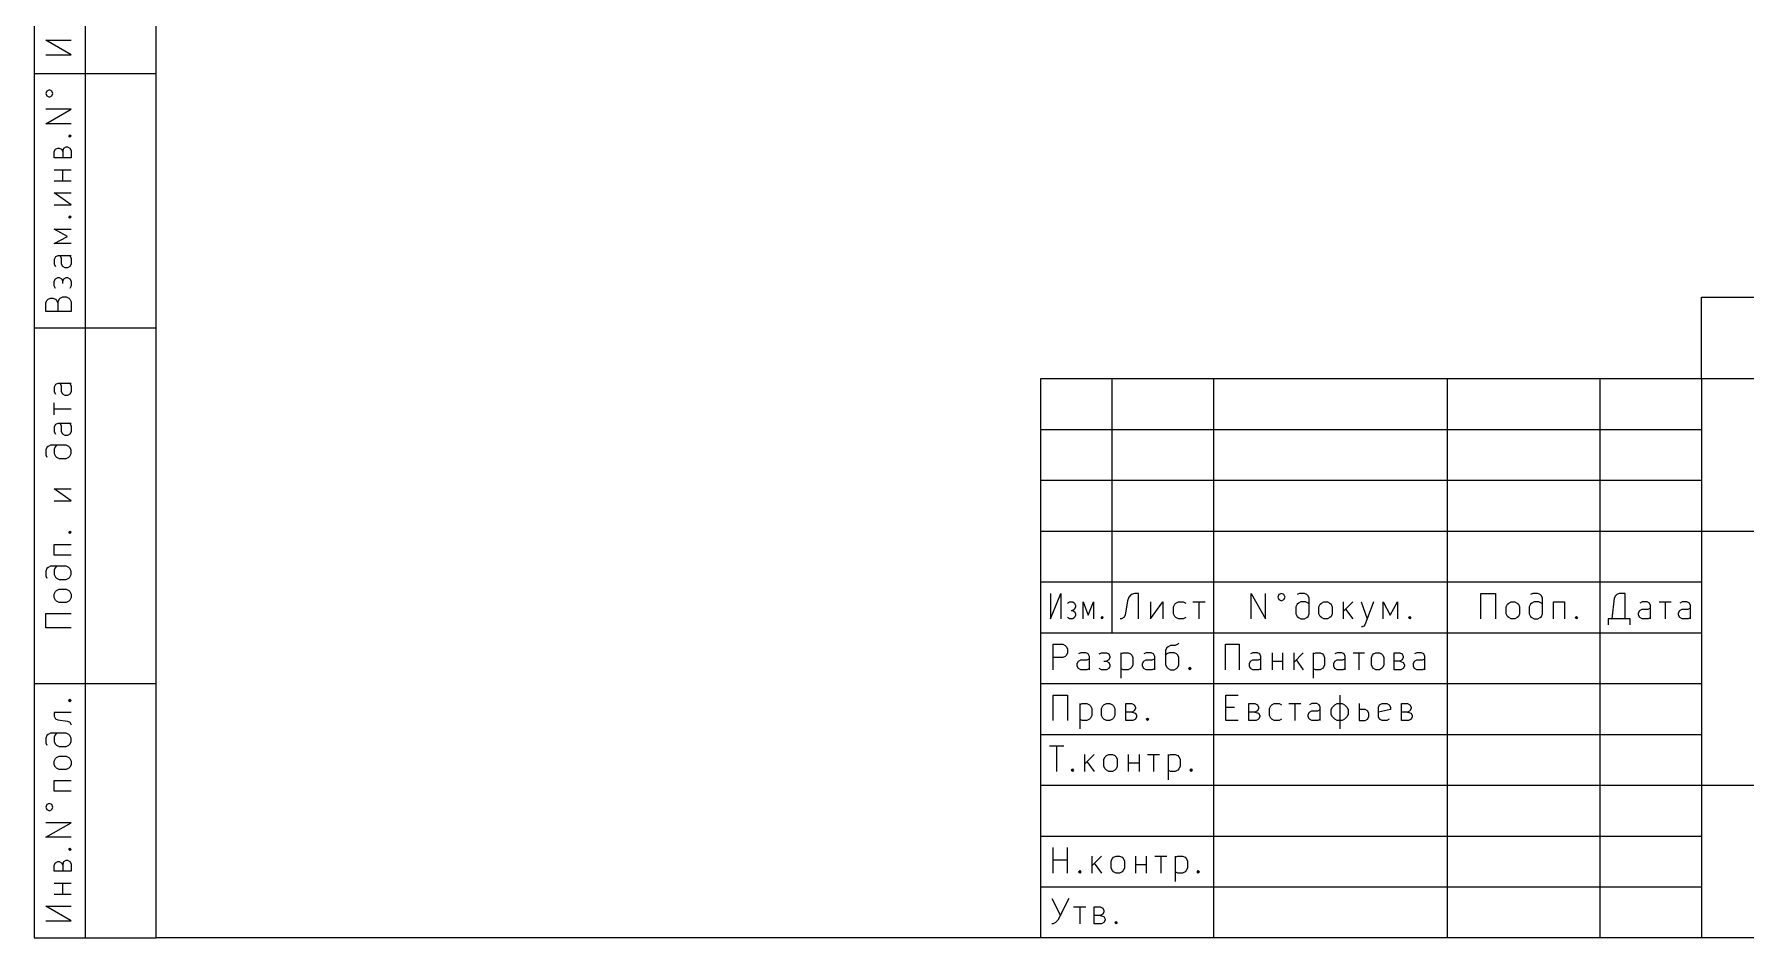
# Model space of a CAD drawing. Extents: x 0.3 to 11.5, y -8.2 to 3.2.
# Drawn here: x 0.31 to 6.94, y -8.07 to -4.57 of the extents above; entities that cross this region are included whole.
import ezdxf

# ---------------------------------------------------------------- set-up
doc = ezdxf.new("R2010")
doc.units = 0
doc.header["$MEASUREMENT"] = 0
doc.layers.add('BLACK', color=7, linetype='CONTINUOUS')

msp = doc.modelspace()

# ---------------------------------------------------------------- linework, layer by layer
at = {"layer": 'BLACK', "linetype": 'CONTINUOUS'}
for p, q in [((0.787402, -8.07115), (0.787402, -0.19685)), ((0.314961, -2.36249), (0.314961, -8.07115)), ((0.511811, -2.36249), (0.511811, -8.07115)), ((0.457911, -4.65205), (0.359486, -4.5958)), ((0.359486, -4.5958), (0.457911, -4.5958)), ((0.359486, -4.65205), (0.457911, -4.65205)), ((0.314961, -4.72469), (0.787402, -4.72469)), ((0.364173, -4.79265), (0.359486, -4.80203)), ((0.359486, -4.80203), (0.364173, -4.8114)), ((0.373547, -4.78797), (0.364173, -4.79265)), ((0.364173, -4.8114), (0.373547, -4.81609)), ((0.382921, -4.79265), (0.373547, -4.78797)), ((0.373547, -4.81609), (0.382921, -4.8114)), ((0.387608, -4.80203), (0.382921, -4.79265)), ((0.382921, -4.8114), (0.387608, -4.80203)), ((0.359486, -4.9192), (0.457911, -4.86296)), ((0.457911, -4.86296), (0.359486, -4.86296)), ((0.457911, -4.9192), (0.359486, -4.9192)), ((0.448538, -4.96607), (0.453225, -4.96138)), ((0.453225, -4.97076), (0.448538, -4.96607)), ((0.448538, -4.96607), (0.457911, -4.96607)), ((0.453225, -4.96138), (0.457911, -4.96607)), ((0.457911, -4.96607), (0.453225, -4.97076)), ((0.392295, -5.027), (0.396982, -5.01763)), ((0.392295, -5.05043), (0.392295, -5.027)), ((0.396982, -5.01763), (0.406355, -5.01294)), ((0.406355, -5.01294), (0.411042, -5.01294)), ((0.411042, -5.01294), (0.420416, -5.01763)), ((0.420416, -5.01763), (0.425103, -5.027)), ((0.425103, -5.027), (0.42979, -5.01294)), ((0.425103, -5.027), (0.425103, -5.05043)), ((0.42979, -5.01294), (0.439164, -5.00825)), ((0.439164, -5.00825), (0.443851, -5.00825)), ((0.443851, -5.00825), (0.453225, -5.01294)), ((0.453225, -5.01294), (0.457911, -5.02231)), ((0.457911, -5.02231), (0.457911, -5.05043)), ((0.457911, -5.05043), (0.392295, -5.05043)), ((0.392295, -5.0973), (0.457911, -5.0973)), ((0.425103, -5.13948), (0.425103, -5.0973)), ((0.392295, -5.13948), (0.457911, -5.13948)), ((0.457911, -5.23322), (0.392295, -5.18635)), ((0.392295, -5.18635), (0.457911, -5.18635)), ((0.392295, -5.23322), (0.457911, -5.23322)), ((0.448538, -5.28009), (0.453225, -5.27541)), ((0.453225, -5.28478), (0.448538, -5.28009)), ((0.448538, -5.28009), (0.457911, -5.28009)), ((0.453225, -5.27541), (0.457911, -5.28009)), ((0.457911, -5.28009), (0.453225, -5.28478)), ((0.443851, -5.35508), (0.392295, -5.32696)), ((0.392295, -5.32696), (0.457911, -5.32696)), ((0.392295, -5.3832), (0.443851, -5.35508)), ((0.457911, -5.3832), (0.392295, -5.3832)), ((0.396982, -5.43476), (0.392295, -5.44413)), ((0.406355, -5.43007), (0.396982, -5.43476)), ((0.457911, -5.43007), (0.406355, -5.43007)), ((0.420416, -5.43945), (0.415729, -5.43007)), ((0.453225, -5.43007), (0.457911, -5.43945)), ((0.392295, -5.44413), (0.392295, -5.46288)), ((0.392295, -5.46288), (0.396982, -5.47226)), ((0.420416, -5.46288), (0.420416, -5.43945)), ((0.425103, -5.47226), (0.420416, -5.46288)), ((0.434477, -5.47694), (0.425103, -5.47226)), ((0.443851, -5.47694), (0.434477, -5.47694)), ((0.453225, -5.47226), (0.443851, -5.47694)), ((0.457911, -5.46288), (0.453225, -5.47226)), ((0.457911, -5.43945), (0.457911, -5.46288)), ((0.392295, -5.5285), (0.396982, -5.51912)), ((0.392295, -5.54725), (0.392295, -5.5285)), ((0.396982, -5.55662), (0.392295, -5.54725)), ((0.396982, -5.51912), (0.406355, -5.51444)), ((0.406355, -5.51444), (0.411042, -5.51444)), ((0.411042, -5.51444), (0.420416, -5.51912)), ((0.420416, -5.51912), (0.425103, -5.5285)), ((0.425103, -5.5285), (0.42979, -5.51912)), ((0.425103, -5.53787), (0.425103, -5.5285)), ((0.42979, -5.51912), (0.439164, -5.51444)), ((0.439164, -5.51444), (0.443851, -5.51444)), ((0.443851, -5.51444), (0.453225, -5.51912)), ((0.453225, -5.51912), (0.457911, -5.5285)), ((0.457911, -5.54725), (0.453225, -5.55662)), ((0.457911, -5.5285), (0.457911, -5.54725)), ((0.359486, -5.61286), (0.364173, -5.60349)), ((0.359486, -5.64567), (0.359486, -5.61286)), ((0.364173, -5.60349), (0.36886, -5.5988)), ((0.36886, -5.5988), (0.378234, -5.59412)), ((0.378234, -5.59412), (0.387608, -5.59412)), ((0.387608, -5.59412), (0.396982, -5.5988)), ((0.396982, -5.5988), (0.401669, -5.60349)), ((0.401669, -5.60349), (0.406355, -5.61286)), ((0.406355, -5.61286), (0.411042, -5.5988)), ((0.406355, -5.61286), (0.406355, -5.64567)), ((0.411042, -5.5988), (0.415729, -5.59412)), ((0.415729, -5.59412), (0.425103, -5.58943)), ((0.425103, -5.58943), (0.439164, -5.58943)), ((0.439164, -5.58943), (0.448538, -5.59412)), ((0.448538, -5.59412), (0.453225, -5.5988)), ((0.453225, -5.5988), (0.457911, -5.60818)), ((0.457911, -5.60818), (0.457911, -5.64567)), ((6.77174, -5.59083), (11.4961, -5.59083)), ((6.77174, -5.9058), (6.77174, -5.59083)), ((0.457911, -5.64567), (0.359486, -5.64567)), ((0.314961, -5.70894), (0.787402, -5.70894)), ((0.396982, -5.92923), (0.392295, -5.9386)), ((0.392295, -5.9386), (0.392295, -5.95735)), ((0.392295, -5.95735), (0.396982, -5.96673)), ((0.406355, -5.92454), (0.396982, -5.92923)), ((0.457911, -5.92454), (0.406355, -5.92454)), ((0.420416, -5.93392), (0.415729, -5.92454)), ((0.420416, -5.95735), (0.420416, -5.93392)), ((0.425103, -5.96673), (0.420416, -5.95735)), ((0.453225, -5.92454), (0.457911, -5.93392)), ((0.457911, -5.95735), (0.453225, -5.96673)), ((0.457911, -5.93392), (0.457911, -5.95735)), ((4.21269, -5.9058), (11.4961, -5.9058)), ((4.21269, -8.07115), (4.21269, -5.9058)), ((4.48828, -5.9058), (4.48828, -6.89005)), ((4.88198, -5.9058), (4.88198, -8.07115)), ((5.78749, -5.9058), (5.78749, -8.07115)), ((6.37804, -5.9058), (6.37804, -8.07115)), ((6.77174, -5.9058), (6.77174, -8.07115)), ((0.392295, -6.0464), (0.392295, -5.99953)), ((0.392295, -6.02297), (0.457911, -6.02297)), ((0.434477, -5.97141), (0.425103, -5.96673)), ((0.443851, -5.97141), (0.434477, -5.97141)), ((0.453225, -5.96673), (0.443851, -5.97141)), ((0.396982, -6.0839), (0.392295, -6.09327)), ((0.392295, -6.09327), (0.392295, -6.11202)), ((0.406355, -6.07921), (0.396982, -6.0839)), ((0.457911, -6.07921), (0.406355, -6.07921)), ((0.420416, -6.08858), (0.415729, -6.07921)), ((0.420416, -6.11202), (0.420416, -6.08858)), ((0.453225, -6.07921), (0.457911, -6.08858)), ((0.457911, -6.08858), (0.457911, -6.11202)), ((0.378234, -6.16358), (0.36886, -6.16826)), ((0.439164, -6.16358), (0.378234, -6.16358)), ((0.392295, -6.11202), (0.396982, -6.12139)), ((0.401669, -6.16358), (0.396982, -6.16826)), ((0.425103, -6.12139), (0.420416, -6.11202)), ((0.434477, -6.12608), (0.425103, -6.12139)), ((0.443851, -6.12608), (0.434477, -6.12608)), ((0.448538, -6.16826), (0.439164, -6.16358)), ((0.453225, -6.12139), (0.443851, -6.12608)), ((0.457911, -6.11202), (0.453225, -6.12139)), ((4.21269, -6.10265), (6.77174, -6.10265)), ((0.364173, -6.17295), (0.359486, -6.18232)), ((0.359486, -6.18232), (0.359486, -6.20107)), ((0.359486, -6.20107), (0.364173, -6.21044)), ((0.36886, -6.16826), (0.364173, -6.17295)), ((0.396982, -6.16826), (0.392295, -6.17764)), ((0.392295, -6.17764), (0.392295, -6.19638)), ((0.392295, -6.19638), (0.396982, -6.20576)), ((0.396982, -6.20576), (0.401669, -6.21044)), ((0.401669, -6.21044), (0.411042, -6.21513)), ((0.411042, -6.21513), (0.439164, -6.21513)), ((0.439164, -6.21513), (0.448538, -6.21044)), ((0.453225, -6.17295), (0.448538, -6.16826)), ((0.448538, -6.21044), (0.453225, -6.20576)), ((0.457911, -6.18232), (0.453225, -6.17295)), ((0.453225, -6.20576), (0.457911, -6.19638)), ((0.457911, -6.19638), (0.457911, -6.18232)), ((0.457911, -6.37917), (0.392295, -6.3323)), ((0.392295, -6.3323), (0.457911, -6.3323)), ((4.21269, -6.2995), (6.77174, -6.2995)), ((0.392295, -6.37917), (0.457911, -6.37917)), ((0.392295, -6.59008), (0.392295, -6.5479)), ((0.392295, -6.5479), (0.457911, -6.5479)), ((0.448538, -6.50103), (0.453225, -6.49635)), ((0.453225, -6.50572), (0.448538, -6.50103)), ((0.448538, -6.50103), (0.457911, -6.50103)), ((0.453225, -6.49635), (0.457911, -6.50103)), ((0.457911, -6.50103), (0.453225, -6.50572)), ((4.21269, -6.49635), (6.77174, -6.49635)), ((6.77174, -6.49635), (11.4961, -6.49635)), ((0.457911, -6.59008), (0.392295, -6.59008)), ((0.364173, -6.64164), (0.359486, -6.65101)), ((0.359486, -6.65101), (0.359486, -6.66976)), ((0.359486, -6.66976), (0.364173, -6.67914)), ((0.36886, -6.63695), (0.364173, -6.64164)), ((0.378234, -6.63227), (0.36886, -6.63695)), ((0.439164, -6.63227), (0.378234, -6.63227)), ((0.396982, -6.63695), (0.392295, -6.64633)), ((0.392295, -6.64633), (0.392295, -6.66508)), ((0.392295, -6.66508), (0.396982, -6.67445)), ((0.401669, -6.63227), (0.396982, -6.63695)), ((0.396982, -6.67445), (0.401669, -6.67914)), ((0.401669, -6.67914), (0.411042, -6.68382)), ((0.411042, -6.68382), (0.439164, -6.68382)), ((0.448538, -6.63695), (0.439164, -6.63227)), ((0.439164, -6.68382), (0.448538, -6.67914)), ((0.453225, -6.64164), (0.448538, -6.63695)), ((0.448538, -6.67914), (0.453225, -6.67445)), ((0.457911, -6.65101), (0.453225, -6.64164)), ((0.453225, -6.67445), (0.457911, -6.66508)), ((0.457911, -6.66508), (0.457911, -6.65101)), ((4.21269, -6.6932), (6.77174, -6.6932)), ((0.392295, -6.74007), (0.396982, -6.73069)), ((0.392295, -6.75413), (0.392295, -6.74007)), ((0.396982, -6.7635), (0.392295, -6.75413)), ((0.396982, -6.73069), (0.401669, -6.72601)), ((0.401669, -6.72601), (0.411042, -6.72132)), ((0.411042, -6.72132), (0.439164, -6.72132)), ((0.439164, -6.72132), (0.448538, -6.72601)), ((0.448538, -6.72601), (0.453225, -6.73069)), ((0.453225, -6.73069), (0.457911, -6.74007)), ((0.457911, -6.75413), (0.453225, -6.7635)), ((0.457911, -6.74007), (0.457911, -6.75413)), ((4.25058, -6.73772), (4.25058, -6.83615)), ((4.25058, -6.83615), (4.29054, -6.73772)), ((4.29054, -6.73772), (4.29054, -6.83615)), ((4.55389, -6.75178), (4.54921, -6.76584)), ((4.56327, -6.74241), (4.55389, -6.75178)), ((4.57733, -6.73772), (4.56327, -6.74241)), ((4.59139, -6.73772), (4.57733, -6.73772)), ((4.59139, -6.83615), (4.59139, -6.73772)), ((5.02774, -6.83615), (5.02774, -6.73772)), ((5.02774, -6.73772), (5.08398, -6.83615)), ((5.08398, -6.83615), (5.08398, -6.73772)), ((5.13554, -6.74241), (5.13085, -6.75178)), ((5.13085, -6.75178), (5.13554, -6.76116)), ((5.14491, -6.73772), (5.13554, -6.74241)), ((5.15429, -6.74241), (5.14491, -6.73772)), ((5.15897, -6.75178), (5.15429, -6.74241)), ((5.15429, -6.76116), (5.15897, -6.75178)), ((5.21522, -6.73772), (5.20584, -6.74241)), ((5.23396, -6.73772), (5.21522, -6.73772)), ((5.24334, -6.74241), (5.23396, -6.73772)), ((5.24802, -6.7471), (5.24334, -6.74241)), ((5.25271, -6.75647), (5.24802, -6.7471)), ((5.25271, -6.8174), (5.25271, -6.75647)), ((5.91732, -6.83615), (5.91732, -6.73772)), ((5.91732, -6.73772), (5.97356, -6.73772)), ((5.97356, -6.73772), (5.97356, -6.83615)), ((6.11885, -6.73772), (6.10948, -6.74241)), ((6.1376, -6.73772), (6.11885, -6.73772)), ((6.14697, -6.74241), (6.1376, -6.73772)), ((6.15166, -6.7471), (6.14697, -6.74241)), ((6.15635, -6.75647), (6.15166, -6.7471)), ((6.15635, -6.8174), (6.15635, -6.75647)), ((6.43428, -6.75647), (6.42491, -6.83615)), ((6.43897, -6.7471), (6.43428, -6.75647)), ((6.44366, -6.74241), (6.43897, -6.7471)), ((6.45303, -6.73772), (6.44366, -6.74241)), ((6.47646, -6.73772), (6.45303, -6.73772)), ((6.47646, -6.83615), (6.47646, -6.73772)), ((0.359486, -6.8713), (0.359486, -6.81506)), ((0.359486, -6.81506), (0.457911, -6.81506)), ((0.401669, -6.76819), (0.396982, -6.7635)), ((0.411042, -6.77287), (0.401669, -6.76819)), ((0.439164, -6.77287), (0.411042, -6.77287)), ((0.448538, -6.76819), (0.439164, -6.77287)), ((0.453225, -6.7635), (0.448538, -6.76819)), ((4.31718, -6.77522), (4.32384, -6.77053)), ((4.32384, -6.77053), (4.33716, -6.77053)), ((4.3305, -6.80334), (4.33716, -6.80334)), ((4.33716, -6.77053), (4.34382, -6.77522)), ((4.34382, -6.79865), (4.33716, -6.80334)), ((4.33716, -6.80334), (4.34382, -6.80803)), ((4.34382, -6.77522), (4.34715, -6.78459)), ((4.34715, -6.78928), (4.34382, -6.79865)), ((4.34382, -6.80803), (4.34715, -6.8174)), ((4.34715, -6.82209), (4.34382, -6.83146)), ((4.34715, -6.78459), (4.34715, -6.78928)), ((4.34715, -6.8174), (4.34715, -6.82209)), ((4.37712, -6.83615), (4.37712, -6.77053)), ((4.37712, -6.77053), (4.3971, -6.82209)), ((4.3971, -6.82209), (4.41708, -6.77053)), ((4.41708, -6.77053), (4.41708, -6.83615)), ((4.44705, -6.83146), (4.45038, -6.82677)), ((4.45038, -6.82677), (4.45371, -6.83146)), ((4.45038, -6.82677), (4.45038, -6.83615)), ((4.53983, -6.82209), (4.53514, -6.83146)), ((4.54921, -6.76584), (4.53983, -6.82209)), ((4.63826, -6.77053), (4.63826, -6.83615)), ((4.63826, -6.83615), (4.68513, -6.77053)), ((4.68513, -6.77053), (4.68513, -6.83615)), ((4.72731, -6.78928), (4.732, -6.7799)), ((4.72731, -6.8174), (4.72731, -6.78928)), ((4.732, -6.82677), (4.72731, -6.8174)), ((4.732, -6.7799), (4.73668, -6.77522)), ((4.73668, -6.83146), (4.732, -6.82677)), ((4.73668, -6.77522), (4.74606, -6.77053)), ((4.74606, -6.77053), (4.7648, -6.77053)), ((4.7648, -6.77053), (4.77418, -6.77522)), ((4.8023, -6.77053), (4.84917, -6.77053)), ((4.82573, -6.77053), (4.82573, -6.83615)), ((5.13554, -6.76116), (5.14491, -6.76584)), ((5.14491, -6.76584), (5.15429, -6.76116)), ((5.20584, -6.7799), (5.20116, -6.78928)), ((5.20116, -6.78928), (5.20116, -6.8174)), ((5.20116, -6.8174), (5.20584, -6.82677)), ((5.21053, -6.77522), (5.20584, -6.7799)), ((5.20584, -6.82677), (5.21053, -6.83146)), ((5.2199, -6.77053), (5.21053, -6.77522)), ((5.23865, -6.77053), (5.2199, -6.77053)), ((5.24802, -6.77522), (5.23865, -6.77053)), ((5.24334, -6.83146), (5.24802, -6.82677)), ((5.25271, -6.7799), (5.24802, -6.77522)), ((5.24802, -6.82677), (5.25271, -6.8174)), ((5.29021, -6.78928), (5.29489, -6.7799)), ((5.29021, -6.8174), (5.29021, -6.78928)), ((5.29489, -6.82677), (5.29021, -6.8174)), ((5.29489, -6.7799), (5.29958, -6.77522)), ((5.29958, -6.83146), (5.29489, -6.82677)), ((5.29958, -6.77522), (5.30895, -6.77053)), ((5.30895, -6.77053), (5.32301, -6.77053)), ((5.32301, -6.77053), (5.33239, -6.77522)), ((5.33239, -6.77522), (5.33708, -6.7799)), ((5.33708, -6.82677), (5.33239, -6.83146)), ((5.33708, -6.7799), (5.34176, -6.78928)), ((5.34176, -6.8174), (5.33708, -6.82677)), ((5.34176, -6.78928), (5.34176, -6.8174)), ((5.38394, -6.77053), (5.38394, -6.83615)), ((5.42144, -6.77053), (5.38394, -6.80803)), ((5.39332, -6.79865), (5.42144, -6.83615)), ((5.45425, -6.77053), (5.47768, -6.83615)), ((5.50112, -6.77053), (5.47768, -6.83615)), ((5.53861, -6.83615), (5.53861, -6.77053)), ((5.53861, -6.77053), (5.56673, -6.82209)), ((5.56673, -6.82209), (5.59486, -6.77053)), ((5.59486, -6.77053), (5.59486, -6.83615)), ((5.63704, -6.83146), (5.64173, -6.82677)), ((5.64173, -6.82677), (5.64641, -6.83146)), ((5.64173, -6.82677), (5.64173, -6.83615)), ((6.01574, -6.78928), (6.02043, -6.7799)), ((6.01574, -6.8174), (6.01574, -6.78928)), ((6.02043, -6.82677), (6.01574, -6.8174)), ((6.02043, -6.7799), (6.02511, -6.77522)), ((6.02511, -6.83146), (6.02043, -6.82677)), ((6.02511, -6.77522), (6.03449, -6.77053)), ((6.03449, -6.77053), (6.04855, -6.77053)), ((6.04855, -6.77053), (6.05792, -6.77522)), ((6.05792, -6.77522), (6.06261, -6.7799)), ((6.06261, -6.82677), (6.05792, -6.83146)), ((6.06261, -6.7799), (6.0673, -6.78928)), ((6.0673, -6.8174), (6.06261, -6.82677)), ((6.0673, -6.78928), (6.0673, -6.8174)), ((6.10948, -6.7799), (6.10479, -6.78928)), ((6.10479, -6.78928), (6.10479, -6.8174)), ((6.10479, -6.8174), (6.10948, -6.82677)), ((6.11417, -6.77522), (6.10948, -6.7799)), ((6.10948, -6.82677), (6.11417, -6.83146)), ((6.12354, -6.77053), (6.11417, -6.77522)), ((6.14229, -6.77053), (6.12354, -6.77053)), ((6.15166, -6.77522), (6.14229, -6.77053)), ((6.14697, -6.83146), (6.15166, -6.82677)), ((6.15635, -6.7799), (6.15166, -6.77522)), ((6.15166, -6.82677), (6.15635, -6.8174)), ((6.19853, -6.83615), (6.19853, -6.77053)), ((6.19853, -6.77053), (6.24071, -6.77053)), ((6.24071, -6.77053), (6.24071, -6.83615)), ((6.28289, -6.83146), (6.28758, -6.82677)), ((6.28758, -6.82677), (6.29227, -6.83146)), ((6.28758, -6.82677), (6.28758, -6.83615)), ((6.52802, -6.81271), (6.53271, -6.80334)), ((6.52802, -6.82209), (6.52802, -6.81271)), ((6.53271, -6.83146), (6.52802, -6.82209)), ((6.54208, -6.77053), (6.53271, -6.77522)), ((6.53271, -6.80334), (6.54208, -6.79865)), ((6.56083, -6.77053), (6.54208, -6.77053)), ((6.54208, -6.79865), (6.56552, -6.79865)), ((6.5702, -6.77522), (6.56083, -6.77053)), ((6.56552, -6.79865), (6.57489, -6.79397)), ((6.57489, -6.78459), (6.5702, -6.77522)), ((6.57489, -6.83615), (6.57489, -6.78459)), ((6.6077, -6.77053), (6.65457, -6.77053)), ((6.63113, -6.77053), (6.63113, -6.83615)), ((6.68269, -6.81271), (6.68738, -6.80334)), ((6.68269, -6.82209), (6.68269, -6.81271)), ((6.68738, -6.83146), (6.68269, -6.82209)), ((6.69675, -6.77053), (6.68738, -6.77522)), ((6.68738, -6.80334), (6.69675, -6.79865)), ((6.7155, -6.77053), (6.69675, -6.77053)), ((6.69675, -6.79865), (6.72018, -6.79865)), ((6.72487, -6.77522), (6.7155, -6.77053)), ((6.72018, -6.79865), (6.72956, -6.79397)), ((6.72956, -6.78459), (6.72487, -6.77522)), ((6.72956, -6.83615), (6.72956, -6.78459)), ((0.457911, -6.8713), (0.359486, -6.8713)), ((4.21269, -6.89005), (6.77174, -6.89005)), ((4.32384, -6.83615), (4.31718, -6.83146)), ((4.33716, -6.83615), (4.32384, -6.83615)), ((4.34382, -6.83146), (4.33716, -6.83615)), ((4.45038, -6.83615), (4.44705, -6.83146)), ((4.45371, -6.83146), (4.45038, -6.83615)), ((4.52577, -6.83615), (4.52108, -6.83615)), ((4.53514, -6.83146), (4.52577, -6.83615)), ((4.74606, -6.83615), (4.73668, -6.83146)), ((4.7648, -6.83615), (4.74606, -6.83615)), ((4.77418, -6.83146), (4.7648, -6.83615)), ((5.21053, -6.83146), (5.2199, -6.83615)), ((5.2199, -6.83615), (5.23396, -6.83615)), ((5.23396, -6.83615), (5.24334, -6.83146)), ((5.30895, -6.83615), (5.29958, -6.83146)), ((5.32301, -6.83615), (5.30895, -6.83615)), ((5.33239, -6.83146), (5.32301, -6.83615)), ((5.46362, -6.86427), (5.45425, -6.86896)), ((5.46831, -6.85958), (5.46362, -6.86427)), ((5.47768, -6.83615), (5.46831, -6.85958)), ((5.64173, -6.83615), (5.63704, -6.83146)), ((5.64641, -6.83146), (5.64173, -6.83615)), ((6.03449, -6.83615), (6.02511, -6.83146)), ((6.04855, -6.83615), (6.03449, -6.83615)), ((6.05792, -6.83146), (6.04855, -6.83615)), ((6.11417, -6.83146), (6.12354, -6.83615)), ((6.12354, -6.83615), (6.1376, -6.83615)), ((6.1376, -6.83615), (6.14697, -6.83146)), ((6.28758, -6.83615), (6.28289, -6.83146)), ((6.29227, -6.83146), (6.28758, -6.83615)), ((6.49521, -6.83615), (6.41085, -6.83615)), ((6.41085, -6.83615), (6.41085, -6.85958)), ((6.49521, -6.85958), (6.49521, -6.83615)), ((6.54208, -6.83615), (6.53271, -6.83146)), ((6.56552, -6.83615), (6.54208, -6.83615)), ((6.57489, -6.83146), (6.56552, -6.83615)), ((6.69675, -6.83615), (6.68738, -6.83146)), ((6.72018, -6.83615), (6.69675, -6.83615)), ((6.72956, -6.83146), (6.72018, -6.83615)), ((4.26073, -7.033), (4.26073, -6.93457)), ((4.26073, -6.93457), (4.29822, -6.93457)), ((4.29822, -6.93457), (4.3076, -6.93926)), ((4.3076, -6.93926), (4.31228, -6.94395)), ((4.31228, -6.94395), (4.31697, -6.95332)), ((4.31697, -6.95332), (4.31697, -6.96738)), ((4.7013, -6.94863), (4.69661, -6.95801)), ((4.69661, -6.95801), (4.69661, -7.01425)), ((4.70598, -6.94395), (4.7013, -6.94863)), ((4.71536, -6.93926), (4.70598, -6.94395)), ((4.7341, -6.93926), (4.71536, -6.93926)), ((4.74348, -6.93457), (4.7341, -6.93926)), ((4.74816, -6.92989), (4.74348, -6.93457)), ((4.92864, -7.033), (4.92864, -6.93457)), ((4.92864, -6.93457), (4.98159, -6.93457)), ((4.98159, -6.93457), (4.98159, -7.033)), ((4.29822, -6.98613), (4.26073, -6.98613)), ((4.3076, -6.98144), (4.29822, -6.98613)), ((4.31228, -6.97676), (4.3076, -6.98144)), ((4.31697, -6.96738), (4.31228, -6.97676)), ((4.35446, -7.00956), (4.35915, -7.00019)), ((4.35446, -7.01894), (4.35446, -7.00956)), ((4.35915, -7.02831), (4.35446, -7.01894)), ((4.36852, -6.96738), (4.35915, -6.97207)), ((4.35915, -7.00019), (4.36852, -6.9955)), ((4.38727, -6.96738), (4.36852, -6.96738)), ((4.36852, -6.9955), (4.39196, -6.9955)), ((4.39665, -6.97207), (4.38727, -6.96738)), ((4.39196, -6.9955), (4.40133, -6.99082)), ((4.40133, -6.98144), (4.39665, -6.97207)), ((4.40133, -7.033), (4.40133, -6.98144)), ((4.43883, -6.97207), (4.4482, -6.96738)), ((4.4482, -6.96738), (4.46695, -6.96738)), ((4.45758, -7.00019), (4.46695, -7.00019)), ((4.46695, -6.96738), (4.47632, -6.97207)), ((4.47632, -6.9955), (4.46695, -7.00019)), ((4.46695, -7.00019), (4.47632, -7.00488)), ((4.47632, -6.97207), (4.48101, -6.98144)), ((4.48101, -6.98613), (4.47632, -6.9955)), ((4.47632, -7.00488), (4.48101, -7.01425)), ((4.48101, -7.01894), (4.47632, -7.02831)), ((4.48101, -6.98144), (4.48101, -6.98613)), ((4.48101, -7.01425), (4.48101, -7.01894)), ((4.52319, -6.96738), (4.52319, -7.06581)), ((4.52319, -6.97207), (4.53257, -6.96738)), ((4.53257, -6.96738), (4.55131, -6.96738)), ((4.55131, -6.96738), (4.56069, -6.97207)), ((4.56069, -6.97207), (4.56538, -6.97676)), ((4.56538, -7.02362), (4.56069, -7.02831)), ((4.56538, -6.97676), (4.57006, -6.98613)), ((4.57006, -7.01425), (4.56538, -7.02362)), ((4.57006, -6.98613), (4.57006, -7.01425)), ((4.60756, -7.00956), (4.61224, -7.00019)), ((4.60756, -7.01894), (4.60756, -7.00956)), ((4.61224, -7.02831), (4.60756, -7.01894)), ((4.62162, -6.96738), (4.61224, -6.97207)), ((4.61224, -7.00019), (4.62162, -6.9955)), ((4.64037, -6.96738), (4.62162, -6.96738)), ((4.62162, -6.9955), (4.64505, -6.9955)), ((4.64974, -6.97207), (4.64037, -6.96738)), ((4.64505, -6.9955), (4.65443, -6.99082)), ((4.65443, -6.98144), (4.64974, -6.97207)), ((4.65443, -7.033), (4.65443, -6.98144)), ((4.7013, -6.97207), (4.69661, -6.97676)), ((4.69661, -7.01425), (4.7013, -7.02362)), ((4.71067, -6.96738), (4.7013, -6.97207)), ((4.7013, -7.02362), (4.70598, -7.02831)), ((4.72942, -6.96738), (4.71067, -6.96738)), ((4.73879, -6.97207), (4.72942, -6.96738)), ((4.74348, -6.97676), (4.73879, -6.97207)), ((4.73879, -7.02831), (4.74348, -7.02362)), ((4.74816, -6.98613), (4.74348, -6.97676)), ((4.74348, -7.02362), (4.74816, -7.01425)), ((4.74816, -7.01425), (4.74816, -6.98613)), ((4.78566, -7.02831), (4.79035, -7.02362)), ((4.79035, -7.02362), (4.79503, -7.02831)), ((4.79035, -7.02362), (4.79035, -7.033)), ((5.02129, -7.00956), (5.0257, -7.00019)), ((5.02129, -7.01894), (5.02129, -7.00956)), ((5.0257, -7.02831), (5.02129, -7.01894)), ((5.03453, -6.96738), (5.0257, -6.97207)), ((5.0257, -7.00019), (5.03453, -6.9955)), ((5.05218, -6.96738), (5.03453, -6.96738)), ((5.03453, -6.9955), (5.05659, -6.9955)), ((5.061, -6.97207), (5.05218, -6.96738)), ((5.05659, -6.9955), (5.06541, -6.99082)), ((5.06541, -6.98144), (5.061, -6.97207)), ((5.06541, -7.033), (5.06541, -6.98144)), ((5.10953, -6.96738), (5.10953, -7.033)), ((5.10953, -7.00019), (5.14924, -7.00019)), ((5.14924, -6.96738), (5.14924, -7.033)), ((5.19336, -6.96738), (5.19336, -7.033)), ((5.22865, -6.96738), (5.19336, -7.00488)), ((5.20218, -6.9955), (5.22865, -7.033)), ((5.26836, -6.96738), (5.26836, -7.06581)), ((5.26836, -6.97207), (5.27719, -6.96738)), ((5.27719, -6.96738), (5.29483, -6.96738)), ((5.29483, -6.96738), (5.30366, -6.97207)), ((5.30366, -6.97207), (5.30807, -6.97676)), ((5.30807, -7.02362), (5.30366, -7.02831)), ((5.30807, -6.97676), (5.31248, -6.98613)), ((5.31248, -7.01425), (5.30807, -7.02362)), ((5.31248, -6.98613), (5.31248, -7.01425)), ((5.34778, -7.00956), (5.35219, -7.00019)), ((5.34778, -7.01894), (5.34778, -7.00956)), ((5.35219, -7.02831), (5.34778, -7.01894)), ((5.36101, -6.96738), (5.35219, -6.97207)), ((5.35219, -7.00019), (5.36101, -6.9955)), ((5.37866, -6.96738), (5.36101, -6.96738)), ((5.36101, -6.9955), (5.38307, -6.9955)), ((5.38748, -6.97207), (5.37866, -6.96738)), ((5.38307, -6.9955), (5.3919, -6.99082)), ((5.3919, -6.98144), (5.38748, -6.97207)), ((5.3919, -7.033), (5.3919, -6.98144)), ((5.42278, -6.96738), (5.4669, -6.96738)), ((5.44484, -6.96738), (5.44484, -7.033)), ((5.49337, -6.98613), (5.49778, -6.97676)), ((5.49337, -7.01425), (5.49337, -6.98613)), ((5.49778, -7.02362), (5.49337, -7.01425)), ((5.49778, -6.97676), (5.50219, -6.97207)), ((5.50219, -7.02831), (5.49778, -7.02362)), ((5.50219, -6.97207), (5.51102, -6.96738)), ((5.51102, -6.96738), (5.52425, -6.96738)), ((5.52425, -6.96738), (5.53308, -6.97207)), ((5.53308, -6.97207), (5.53749, -6.97676)), ((5.53749, -7.02362), (5.53308, -7.02831)), ((5.53749, -6.97676), (5.5419, -6.98613)), ((5.5419, -7.01425), (5.53749, -7.02362)), ((5.5419, -6.98613), (5.5419, -7.01425)), ((5.58161, -7.033), (5.58161, -6.96738)), ((5.58161, -6.96738), (5.60367, -6.96738)), ((5.60367, -7.00019), (5.58161, -7.00019)), ((5.60367, -6.96738), (5.61249, -6.97207)), ((5.61249, -6.9955), (5.60367, -7.00019)), ((5.60367, -7.00019), (5.6169, -7.00488)), ((5.61249, -6.97207), (5.6169, -6.98144)), ((5.6169, -6.98613), (5.61249, -6.9955)), ((5.6169, -6.98144), (5.6169, -6.98613)), ((5.6169, -7.00488), (5.62132, -7.01425)), ((5.62132, -7.01894), (5.6169, -7.02831)), ((5.62132, -7.01425), (5.62132, -7.01894)), ((5.65661, -7.00956), (5.66102, -7.00019)), ((5.65661, -7.01894), (5.65661, -7.00956)), ((5.66102, -7.02831), (5.65661, -7.01894)), ((5.66985, -6.96738), (5.66102, -6.97207)), ((5.66102, -7.00019), (5.66985, -6.9955)), ((5.6875, -6.96738), (5.66985, -6.96738)), ((5.66985, -6.9955), (5.69191, -6.9955)), ((5.69632, -6.97207), (5.6875, -6.96738)), ((5.69191, -6.9955), (5.70073, -6.99082)), ((5.70073, -6.98144), (5.69632, -6.97207)), ((5.70073, -7.033), (5.70073, -6.98144)), ((0.314961, -7.0869), (0.787402, -7.0869)), ((4.21269, -7.0869), (6.77174, -7.0869)), ((4.36852, -7.033), (4.35915, -7.02831)), ((4.39196, -7.033), (4.36852, -7.033)), ((4.40133, -7.02831), (4.39196, -7.033)), ((4.4482, -7.033), (4.43883, -7.02831)), ((4.46695, -7.033), (4.4482, -7.033)), ((4.47632, -7.02831), (4.46695, -7.033)), ((4.53257, -7.033), (4.52319, -7.02831)), ((4.55131, -7.033), (4.53257, -7.033)), ((4.56069, -7.02831), (4.55131, -7.033)), ((4.62162, -7.033), (4.61224, -7.02831)), ((4.64505, -7.033), (4.62162, -7.033)), ((4.65443, -7.02831), (4.64505, -7.033)), ((4.70598, -7.02831), (4.71536, -7.033)), ((4.71536, -7.033), (4.72942, -7.033)), ((4.72942, -7.033), (4.73879, -7.02831)), ((4.79035, -7.033), (4.78566, -7.02831)), ((4.79503, -7.02831), (4.79035, -7.033)), ((5.03453, -7.033), (5.0257, -7.02831)), ((5.05659, -7.033), (5.03453, -7.033)), ((5.06541, -7.02831), (5.05659, -7.033)), ((5.27719, -7.033), (5.26836, -7.02831)), ((5.29483, -7.033), (5.27719, -7.033)), ((5.30366, -7.02831), (5.29483, -7.033)), ((5.36101, -7.033), (5.35219, -7.02831)), ((5.38307, -7.033), (5.36101, -7.033)), ((5.3919, -7.02831), (5.38307, -7.033)), ((5.51102, -7.033), (5.50219, -7.02831)), ((5.52425, -7.033), (5.51102, -7.033)), ((5.53308, -7.02831), (5.52425, -7.033)), ((5.60808, -7.033), (5.58161, -7.033)), ((5.6169, -7.02831), (5.60808, -7.033)), ((5.66985, -7.033), (5.66102, -7.02831)), ((5.69191, -7.033), (5.66985, -7.033)), ((5.70073, -7.02831), (5.69191, -7.033)), ((0.448538, -7.15251), (0.453225, -7.14783)), ((0.453225, -7.1572), (0.448538, -7.15251)), ((0.448538, -7.15251), (0.457911, -7.15251)), ((0.453225, -7.14783), (0.457911, -7.15251)), ((0.457911, -7.15251), (0.453225, -7.1572)), ((4.26073, -7.22985), (4.26073, -7.13142)), ((4.26073, -7.13142), (4.31697, -7.13142)), ((4.31697, -7.13142), (4.31697, -7.22985)), ((4.93002, -7.22985), (4.93002, -7.13142)), ((4.93002, -7.13142), (4.97689, -7.13142)), ((5.37059, -7.13142), (5.37059, -7.26266)), ((0.457911, -7.19938), (0.392295, -7.19938)), ((0.392295, -7.19938), (0.392295, -7.21344)), ((0.392295, -7.21344), (0.396982, -7.22282)), ((0.396982, -7.22282), (0.406355, -7.22751)), ((4.36384, -7.16423), (4.36384, -7.26266)), ((4.36384, -7.16892), (4.37321, -7.16423)), ((4.37321, -7.16423), (4.39196, -7.16423)), ((4.39196, -7.16423), (4.40133, -7.16892)), ((4.40133, -7.16892), (4.40602, -7.17361)), ((4.40602, -7.22047), (4.40133, -7.22516)), ((4.40602, -7.17361), (4.41071, -7.18298)), ((4.41071, -7.2111), (4.40602, -7.22047)), ((4.41071, -7.18298), (4.41071, -7.2111)), ((4.4482, -7.18298), (4.45289, -7.17361)), ((4.4482, -7.2111), (4.4482, -7.18298)), ((4.45289, -7.22047), (4.4482, -7.2111)), ((4.45289, -7.17361), (4.45758, -7.16892)), ((4.45758, -7.22516), (4.45289, -7.22047)), ((4.45758, -7.16892), (4.46695, -7.16423)), ((4.46695, -7.16423), (4.48101, -7.16423)), ((4.48101, -7.16423), (4.49038, -7.16892)), ((4.49038, -7.16892), (4.49507, -7.17361)), ((4.49507, -7.22047), (4.49038, -7.22516)), ((4.49507, -7.17361), (4.49976, -7.18298)), ((4.49976, -7.2111), (4.49507, -7.22047)), ((4.49976, -7.18298), (4.49976, -7.2111)), ((4.54194, -7.22985), (4.54194, -7.16423)), ((4.54194, -7.16423), (4.56538, -7.16423)), ((4.56538, -7.19704), (4.54194, -7.19704)), ((4.56538, -7.16423), (4.57475, -7.16892)), ((4.57475, -7.19235), (4.56538, -7.19704)), ((4.56538, -7.19704), (4.57944, -7.20173)), ((4.57475, -7.16892), (4.57944, -7.17829)), ((4.57944, -7.18298), (4.57475, -7.19235)), ((4.57944, -7.17829), (4.57944, -7.18298)), ((4.57944, -7.20173), (4.58412, -7.2111)), ((4.58412, -7.21579), (4.57944, -7.22516)), ((4.58412, -7.2111), (4.58412, -7.21579)), ((4.62162, -7.22516), (4.62631, -7.22047)), ((4.62631, -7.22047), (4.63099, -7.22516)), ((4.62631, -7.22047), (4.62631, -7.22985)), ((4.93002, -7.17829), (4.96283, -7.17829)), ((5.01907, -7.22985), (5.01907, -7.16423)), ((5.01907, -7.16423), (5.0425, -7.16423)), ((5.0425, -7.19704), (5.01907, -7.19704)), ((5.0425, -7.16423), (5.05188, -7.16892)), ((5.05188, -7.19235), (5.0425, -7.19704)), ((5.0425, -7.19704), (5.05656, -7.20173)), ((5.05188, -7.16892), (5.05656, -7.17829)), ((5.05656, -7.18298), (5.05188, -7.19235)), ((5.05656, -7.17829), (5.05656, -7.18298)), ((5.05656, -7.20173), (5.06125, -7.2111)), ((5.06125, -7.21579), (5.05656, -7.22516)), ((5.06125, -7.2111), (5.06125, -7.21579)), ((5.09875, -7.18298), (5.10343, -7.17361)), ((5.09875, -7.2111), (5.09875, -7.18298)), ((5.10343, -7.22047), (5.09875, -7.2111)), ((5.10343, -7.17361), (5.10812, -7.16892)), ((5.10812, -7.22516), (5.10343, -7.22047)), ((5.10812, -7.16892), (5.11749, -7.16423)), ((5.11749, -7.16423), (5.13624, -7.16423)), ((5.13624, -7.16423), (5.14562, -7.16892)), ((5.17374, -7.16423), (5.22061, -7.16423)), ((5.19717, -7.16423), (5.19717, -7.22985)), ((5.24873, -7.20641), (5.25341, -7.19704)), ((5.24873, -7.21579), (5.24873, -7.20641)), ((5.25341, -7.22516), (5.24873, -7.21579)), ((5.26279, -7.16423), (5.25341, -7.16892)), ((5.25341, -7.19704), (5.26279, -7.19235)), ((5.28154, -7.16423), (5.26279, -7.16423)), ((5.26279, -7.19235), (5.28622, -7.19235)), ((5.29091, -7.16892), (5.28154, -7.16423)), ((5.28622, -7.19235), (5.2956, -7.18767)), ((5.2956, -7.17829), (5.29091, -7.16892)), ((5.2956, -7.22985), (5.2956, -7.17829)), ((5.33778, -7.18767), (5.34247, -7.17829)), ((5.33778, -7.20641), (5.33778, -7.18767)), ((5.34247, -7.21579), (5.33778, -7.20641)), ((5.34247, -7.17829), (5.35184, -7.16892)), ((5.35184, -7.22516), (5.34247, -7.21579)), ((5.35184, -7.16892), (5.36121, -7.16423)), ((5.36121, -7.16423), (5.37996, -7.16423)), ((5.37996, -7.16423), (5.38933, -7.16892)), ((5.38933, -7.16892), (5.39871, -7.17829)), ((5.39871, -7.21579), (5.38933, -7.22516)), ((5.39871, -7.17829), (5.4034, -7.18767)), ((5.4034, -7.20641), (5.39871, -7.21579)), ((5.4034, -7.18767), (5.4034, -7.20641)), ((5.44558, -7.16423), (5.44558, -7.22985)), ((5.46901, -7.18767), (5.44558, -7.18767)), ((5.47839, -7.19235), (5.46901, -7.18767)), ((5.48307, -7.20173), (5.47839, -7.19235)), ((5.47839, -7.22516), (5.48307, -7.21579)), ((5.48307, -7.21579), (5.48307, -7.20173)), ((5.52057, -7.17829), (5.52526, -7.16892)), ((5.52057, -7.21579), (5.52057, -7.17829)), ((5.56744, -7.18767), (5.52057, -7.19704)), ((5.52526, -7.22516), (5.52057, -7.21579)), ((5.52526, -7.16892), (5.53463, -7.16423)), ((5.53463, -7.16423), (5.55338, -7.16423)), ((5.55338, -7.16423), (5.56275, -7.16892)), ((5.56275, -7.16892), (5.56744, -7.17829)), ((5.56744, -7.17829), (5.56744, -7.18767)), ((5.60962, -7.22985), (5.60962, -7.16423)), ((5.60962, -7.16423), (5.63305, -7.16423)), ((5.63305, -7.19704), (5.60962, -7.19704)), ((5.63305, -7.16423), (5.64243, -7.16892)), ((5.64243, -7.19235), (5.63305, -7.19704)), ((5.63305, -7.19704), (5.64712, -7.20173)), ((5.64243, -7.16892), (5.64712, -7.17829)), ((5.64712, -7.18298), (5.64243, -7.19235)), ((5.64712, -7.17829), (5.64712, -7.18298)), ((5.64712, -7.20173), (5.6518, -7.2111)), ((5.6518, -7.21579), (5.64712, -7.22516)), ((5.6518, -7.2111), (5.6518, -7.21579)), ((0.364173, -7.28843), (0.359486, -7.29781)), ((0.36886, -7.28375), (0.364173, -7.28843)), ((0.378234, -7.27906), (0.36886, -7.28375)), ((0.439164, -7.27906), (0.378234, -7.27906)), ((0.396982, -7.28375), (0.392295, -7.29312)), ((0.401669, -7.27906), (0.396982, -7.28375)), ((0.406355, -7.22751), (0.443851, -7.23219)), ((0.448538, -7.28375), (0.439164, -7.27906)), ((0.443851, -7.23219), (0.453225, -7.23688)), ((0.453225, -7.28843), (0.448538, -7.28375)), ((0.453225, -7.23688), (0.457911, -7.24625)), ((0.457911, -7.29781), (0.453225, -7.28843)), ((4.21269, -7.28375), (6.77174, -7.28375)), ((4.37321, -7.22985), (4.36384, -7.22516)), ((4.39196, -7.22985), (4.37321, -7.22985)), ((4.40133, -7.22516), (4.39196, -7.22985)), ((4.46695, -7.22985), (4.45758, -7.22516)), ((4.48101, -7.22985), (4.46695, -7.22985)), ((4.49038, -7.22516), (4.48101, -7.22985)), ((4.57006, -7.22985), (4.54194, -7.22985)), ((4.57944, -7.22516), (4.57006, -7.22985)), ((4.62631, -7.22985), (4.62162, -7.22516)), ((4.63099, -7.22516), (4.62631, -7.22985)), ((4.97689, -7.22985), (4.93002, -7.22985)), ((5.04719, -7.22985), (5.01907, -7.22985)), ((5.05656, -7.22516), (5.04719, -7.22985)), ((5.11749, -7.22985), (5.10812, -7.22516)), ((5.13624, -7.22985), (5.11749, -7.22985)), ((5.14562, -7.22516), (5.13624, -7.22985)), ((5.26279, -7.22985), (5.25341, -7.22516)), ((5.28622, -7.22985), (5.26279, -7.22985)), ((5.2956, -7.22516), (5.28622, -7.22985)), ((5.36121, -7.22985), (5.35184, -7.22516)), ((5.37996, -7.22985), (5.36121, -7.22985)), ((5.38933, -7.22516), (5.37996, -7.22985)), ((5.44558, -7.22985), (5.46901, -7.22985)), ((5.46901, -7.22985), (5.47839, -7.22516)), ((5.53463, -7.22985), (5.52526, -7.22516)), ((5.55338, -7.22985), (5.53463, -7.22985)), ((5.56275, -7.22516), (5.55338, -7.22985)), ((5.63774, -7.22985), (5.60962, -7.22985)), ((5.64712, -7.22516), (5.63774, -7.22985)), ((0.359486, -7.29781), (0.359486, -7.31656)), ((0.359486, -7.31656), (0.364173, -7.32593)), ((0.392295, -7.29312), (0.392295, -7.31187)), ((0.392295, -7.31187), (0.396982, -7.32124)), ((0.396982, -7.32124), (0.401669, -7.32593)), ((0.401669, -7.32593), (0.411042, -7.33062)), ((0.411042, -7.33062), (0.439164, -7.33062)), ((0.439164, -7.33062), (0.448538, -7.32593)), ((0.448538, -7.32593), (0.453225, -7.32124)), ((0.453225, -7.32124), (0.457911, -7.31187)), ((0.457911, -7.31187), (0.457911, -7.29781)), ((4.24667, -7.32827), (4.30291, -7.32827)), ((4.27479, -7.4267), (4.27479, -7.32827)), ((0.392295, -7.38686), (0.396982, -7.37749)), ((0.392295, -7.40092), (0.392295, -7.38686)), ((0.396982, -7.41029), (0.392295, -7.40092)), ((0.396982, -7.37749), (0.401669, -7.3728)), ((0.401669, -7.41498), (0.396982, -7.41029)), ((0.401669, -7.3728), (0.411042, -7.36811)), ((0.411042, -7.41967), (0.401669, -7.41498)), ((0.411042, -7.36811), (0.439164, -7.36811)), ((0.439164, -7.41967), (0.411042, -7.41967)), ((0.439164, -7.36811), (0.448538, -7.3728)), ((0.448538, -7.41498), (0.439164, -7.41967)), ((0.448538, -7.3728), (0.453225, -7.37749)), ((0.453225, -7.41029), (0.448538, -7.41498)), ((0.453225, -7.37749), (0.457911, -7.38686)), ((0.457911, -7.40092), (0.453225, -7.41029)), ((0.457911, -7.38686), (0.457911, -7.40092)), ((4.33103, -7.42201), (4.33572, -7.41733)), ((4.33572, -7.4267), (4.33103, -7.42201)), ((4.33572, -7.41733), (4.3404, -7.42201)), ((4.33572, -7.41733), (4.33572, -7.4267)), ((4.3404, -7.42201), (4.33572, -7.4267)), ((4.38259, -7.36108), (4.38259, -7.4267)), ((4.42008, -7.36108), (4.38259, -7.39858)), ((4.39196, -7.3892), (4.42008, -7.4267)), ((4.45758, -7.37983), (4.46226, -7.37046)), ((4.45758, -7.40795), (4.45758, -7.37983)), ((4.46226, -7.41733), (4.45758, -7.40795)), ((4.46226, -7.37046), (4.46695, -7.36577)), ((4.46695, -7.42201), (4.46226, -7.41733)), ((4.46695, -7.36577), (4.47632, -7.36108)), ((4.47632, -7.4267), (4.46695, -7.42201)), ((4.47632, -7.36108), (4.49038, -7.36108)), ((4.49038, -7.36108), (4.49976, -7.36577)), ((4.49976, -7.42201), (4.49038, -7.4267)), ((4.49976, -7.36577), (4.50445, -7.37046)), ((4.50445, -7.41733), (4.49976, -7.42201)), ((4.50445, -7.37046), (4.50913, -7.37983)), ((4.50913, -7.40795), (4.50445, -7.41733)), ((4.50913, -7.37983), (4.50913, -7.40795)), ((4.55131, -7.36108), (4.55131, -7.4267)), ((4.55131, -7.39389), (4.5935, -7.39389)), ((4.5935, -7.36108), (4.5935, -7.4267)), ((4.62631, -7.36108), (4.67317, -7.36108)), ((4.64974, -7.36108), (4.64974, -7.4267)), ((4.70598, -7.36108), (4.70598, -7.45951)), ((4.70598, -7.36577), (4.71536, -7.36108)), ((4.71536, -7.4267), (4.70598, -7.42201)), ((4.71536, -7.36108), (4.7341, -7.36108)), ((4.7341, -7.36108), (4.74348, -7.36577)), ((4.74348, -7.42201), (4.7341, -7.4267)), ((4.74348, -7.36577), (4.74816, -7.37046)), ((4.74816, -7.41733), (4.74348, -7.42201)), ((4.74816, -7.37046), (4.75285, -7.37983)), ((4.75285, -7.40795), (4.74816, -7.41733)), ((4.75285, -7.37983), (4.75285, -7.40795)), ((4.79035, -7.42201), (4.79503, -7.41733)), ((4.79503, -7.4267), (4.79035, -7.42201)), ((4.79503, -7.41733), (4.79972, -7.42201)), ((4.79503, -7.41733), (4.79503, -7.4267)), ((4.79972, -7.42201), (4.79503, -7.4267)), ((0.392295, -7.50403), (0.392295, -7.46185)), ((0.392295, -7.46185), (0.457911, -7.46185)), ((4.21269, -7.4806), (6.77174, -7.4806)), ((4.49038, -7.4267), (4.47632, -7.4267)), ((4.7341, -7.4267), (4.71536, -7.4267)), ((6.77174, -7.4806), (11.4961, -7.4806)), ((0.364173, -7.55559), (0.359486, -7.56496)), ((0.373547, -7.5509), (0.364173, -7.55559)), ((0.382921, -7.55559), (0.373547, -7.5509)), ((0.387608, -7.56496), (0.382921, -7.55559)), ((0.457911, -7.50403), (0.392295, -7.50403)), ((0.359486, -7.56496), (0.364173, -7.57434)), ((0.364173, -7.57434), (0.373547, -7.57902)), ((0.373547, -7.57902), (0.382921, -7.57434)), ((0.382921, -7.57434), (0.387608, -7.56496)), ((0.359486, -7.68214), (0.457911, -7.62589)), ((0.457911, -7.62589), (0.359486, -7.62589)), ((0.457911, -7.68214), (0.359486, -7.68214)), ((4.21269, -7.67745), (6.77174, -7.67745)), ((0.448538, -7.729), (0.453225, -7.72432)), ((0.453225, -7.73369), (0.448538, -7.729)), ((0.448538, -7.729), (0.457911, -7.729)), ((0.453225, -7.72432), (0.457911, -7.729)), ((0.457911, -7.729), (0.453225, -7.73369)), ((4.26073, -7.8204), (4.26073, -7.72197)), ((4.31697, -7.8204), (4.31697, -7.72197)), ((4.41071, -7.75478), (4.41071, -7.8204)), ((4.4482, -7.75478), (4.41071, -7.79228)), ((4.49507, -7.75947), (4.50445, -7.75478)), ((4.50445, -7.75478), (4.51851, -7.75478)), ((4.51851, -7.75478), (4.52788, -7.75947)), ((4.57944, -7.75478), (4.57944, -7.8204)), ((4.62162, -7.75478), (4.62162, -7.8204)), ((4.65443, -7.75478), (4.7013, -7.75478)), ((4.67786, -7.75478), (4.67786, -7.8204)), ((4.7341, -7.75478), (4.7341, -7.85321)), ((4.7341, -7.75947), (4.74348, -7.75478)), ((4.74348, -7.75478), (4.76223, -7.75478)), ((4.76223, -7.75478), (4.7716, -7.75947)), ((0.392295, -7.78993), (0.396982, -7.78056)), ((0.392295, -7.81337), (0.392295, -7.78993)), ((0.457911, -7.81337), (0.392295, -7.81337)), ((0.396982, -7.78056), (0.406355, -7.77587)), ((0.406355, -7.77587), (0.411042, -7.77587)), ((0.411042, -7.77587), (0.420416, -7.78056)), ((0.420416, -7.78056), (0.425103, -7.78993)), ((0.425103, -7.78993), (0.42979, -7.77587)), ((0.425103, -7.78993), (0.425103, -7.81337)), ((0.42979, -7.77587), (0.439164, -7.77119)), ((0.439164, -7.77119), (0.443851, -7.77119)), ((0.443851, -7.77119), (0.453225, -7.77587)), ((0.453225, -7.77587), (0.457911, -7.78525)), ((0.457911, -7.78525), (0.457911, -7.81337)), ((4.26073, -7.76884), (4.31697, -7.76884)), ((4.35915, -7.81571), (4.36384, -7.81103)), ((4.36384, -7.8204), (4.35915, -7.81571)), ((4.36384, -7.81103), (4.36852, -7.81571)), ((4.36384, -7.81103), (4.36384, -7.8204)), ((4.36852, -7.81571), (4.36384, -7.8204)), ((4.42008, -7.7829), (4.4482, -7.8204)), ((4.4857, -7.77353), (4.49038, -7.76416)), ((4.4857, -7.80165), (4.4857, -7.77353)), ((4.49038, -7.81103), (4.4857, -7.80165)), ((4.49038, -7.76416), (4.49507, -7.75947)), ((4.49507, -7.81571), (4.49038, -7.81103)), ((4.50445, -7.8204), (4.49507, -7.81571)), ((4.51851, -7.8204), (4.50445, -7.8204)), ((4.52788, -7.81571), (4.51851, -7.8204)), ((4.52788, -7.75947), (4.53257, -7.76416)), ((4.53257, -7.81103), (4.52788, -7.81571)), ((4.53257, -7.76416), (4.53725, -7.77353)), ((4.53725, -7.80165), (4.53257, -7.81103)), ((4.53725, -7.77353), (4.53725, -7.80165)), ((4.57944, -7.78759), (4.62162, -7.78759)), ((4.74348, -7.8204), (4.7341, -7.81571)), ((4.76223, -7.8204), (4.74348, -7.8204)), ((4.7716, -7.81571), (4.76223, -7.8204)), ((4.7716, -7.75947), (4.77629, -7.76416)), ((4.77629, -7.81103), (4.7716, -7.81571)), ((4.77629, -7.76416), (4.78097, -7.77353)), ((4.78097, -7.80165), (4.77629, -7.81103)), ((4.78097, -7.77353), (4.78097, -7.80165)), ((4.81847, -7.81571), (4.82316, -7.81103)), ((4.82316, -7.8204), (4.81847, -7.81571)), ((4.82316, -7.81103), (4.82784, -7.81571)), ((4.82316, -7.81103), (4.82316, -7.8204)), ((4.82784, -7.81571), (4.82316, -7.8204)), ((0.392295, -7.86024), (0.457911, -7.86024)), ((0.425103, -7.90242), (0.425103, -7.86024)), ((4.21269, -7.8743), (6.77174, -7.8743)), ((0.457911, -8.00553), (0.359486, -7.94929)), ((0.359486, -7.94929), (0.457911, -7.94929)), ((0.392295, -7.90242), (0.457911, -7.90242)), ((4.25604, -7.91882), (4.28885, -7.98444)), ((4.32166, -7.91882), (4.27947, -8.00319)), ((4.3404, -7.95163), (4.38727, -7.95163)), ((4.36384, -7.95163), (4.36384, -8.01725)), ((4.42008, -8.01725), (4.42008, -7.95163)), ((4.42008, -7.95163), (4.44352, -7.95163)), ((4.44352, -7.95163), (4.45289, -7.95632)), ((0.359486, -8.00553), (0.457911, -8.00553)), ((4.26073, -8.01725), (4.25604, -8.01725)), ((4.2701, -8.01256), (4.26073, -8.01725)), ((4.27947, -8.00319), (4.2701, -8.01256)), ((4.44352, -7.98444), (4.42008, -7.98444)), ((4.4482, -8.01725), (4.42008, -8.01725)), ((4.45289, -7.97975), (4.44352, -7.98444)), ((4.44352, -7.98444), (4.45758, -7.98913)), ((4.45758, -8.01256), (4.4482, -8.01725)), ((4.45289, -7.95632), (4.45758, -7.96569)), ((4.45758, -7.97038), (4.45289, -7.97975)), ((4.45758, -7.96569), (4.45758, -7.97038)), ((4.45758, -7.98913), (4.46226, -7.9985)), ((4.46226, -8.00319), (4.45758, -8.01256)), ((4.46226, -7.9985), (4.46226, -8.00319)), ((4.49976, -8.01256), (4.50445, -8.00788)), ((4.50445, -8.01725), (4.49976, -8.01256)), ((4.50445, -8.00788), (4.50913, -8.01256)), ((4.50445, -8.00788), (4.50445, -8.01725)), ((4.50913, -8.01256), (4.50445, -8.01725)), ((0.314961, -8.07115), (0.787402, -8.07115)), ((11.4961, -8.07115), (0.787402, -8.07115))]:
    msp.add_line(p, q, dxfattribs=at)

doc.saveas('drawing.dxf')
